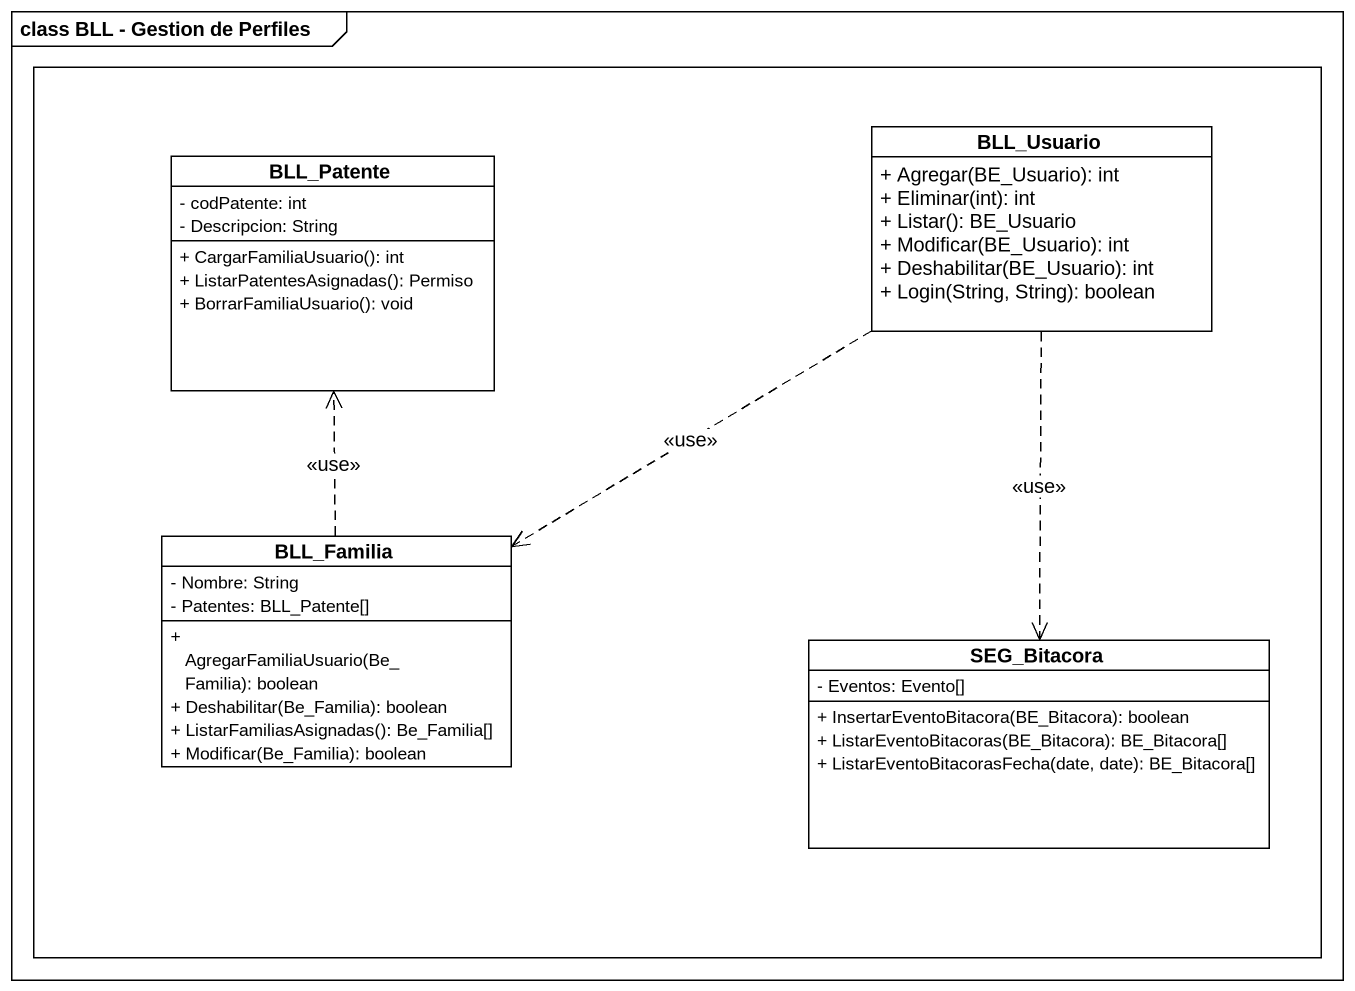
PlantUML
@startuml
mainframe class BLL - Gestion de Perfiles
hide circle
hide empty members
skinparam classAttributeIconSize 0
rectangle " " as rectangle1 {
  class BLL_Usuario {
    + Agregar(BE_Usuario): int
    + Eliminar(int): int
    + Listar(): BE_Usuario
    + Modificar(BE_Usuario): int
    + Deshabilitar(BE_Usuario): int
    + Login(String, String): boolean
  }
  class BLL_Patente {
    - codPatente: int
    - Descripcion: String
    + CargarFamiliaUsuario(): int
    + ListarPatentesAsignadas(): Permiso
    + BorrarFamiliaUsuario(): void
  }
  class BLL_Familia {
    - Nombre: String
    - Patentes: BLL_Patente[]
    + AgregarFamiliaUsuario(Be_Familia): boolean
    + Deshabilitar(Be_Familia): boolean
    + ListarFamiliasAsignadas(): Be_Familia[]
    + Modificar(Be_Familia): boolean
  }
  class SEG_Bitacora {
    - Eventos: Evento[]
    + InsertarEventoBitacora(BE_Bitacora): boolean
    + ListarEventoBitacoras(BE_Bitacora): BE_Bitacora[]
    + ListarEventoBitacorasFecha(date, date): BE_Bitacora[]
  }
}
BLL_Usuario .left.> BLL_Familia : <<use>>
BLL_Usuario ..> SEG_Bitacora : <<use>>
BLL_Familia .up.> BLL_Patente : <<use>>
@enduml
